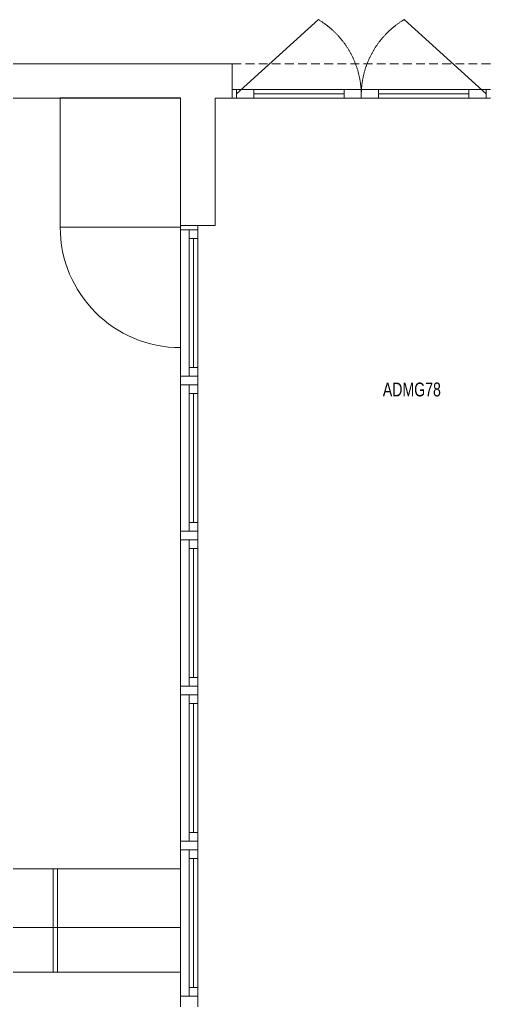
# Model space of a CAD drawing. Header units: millimetres. Extents: x -160614 to 59925, y -157025 to 0.
# Drawn here: x -144665 to -141929, y -99632 to -93936 of the extents above; entities that cross this region are included whole.
import ezdxf

# ---------------------------------------------------------------- set-up
doc = ezdxf.new("R2010")
doc.units = ezdxf.units.MM
doc.header["$LTSCALE"] = 8
doc.linetypes.add('DASHED', pattern=[19.05, 12.7, -6.35])
doc.linetypes.add('HIDDEN', pattern=[9.525, 6.35, -3.175])
for name, color, linetype, lineweight in [('72_EGR_BASE_TEXT', 9, 'Continuous', 5), ('72_EGR_EQP_TAG', 9, 'Continuous', 5), ('Aluminum', 9, 'Continuous', 5), ('LOADING', 9, 'Continuous', 5), ('Proj', 9, 'Continuous', 5), ('Walls', 9, 'Continuous', 5)]:
    doc.layers.add(name, color=color, linetype=linetype, lineweight=lineweight)
doc.styles.add('X3G_ENTITY_9EC9', font='swisscl.ttf', dxfattribs={"height": 0.2})

# ---------------------------------------------------------------- blocks, each defined once
blk = doc.blocks.new('Refrigerator')
at = {"layer": 'LOADING'}
blk.add_line((-146949.8, -95141.2), (-146949.8, -95841.2), dxfattribs=at)
blk.add_lwpolyline([(-147649.8, -94391.2), (-147649.8, -95141.2), (-146949.8, -95141.2), (-146949.8, -94391.2), (-147649.8, -94391.2)], dxfattribs=at)
blk.add_arc((-146949.8, -95141.2), 700, 180, 270, dxfattribs=at)
blk = doc.blocks.new('GF1')
at = {"layer": 'Aluminum', "color": 9, "linetype": 'DASHED', "ltscale": 300}
for p, q in [((-143404.4, -94367.6), (-142928.7, -93936)), ((-141954.4, -94367.6), (-142430.8, -93936))]:
    blk.add_line(p, q, dxfattribs=at)
at = {"layer": 'Aluminum', "color": 9}
for p, q in [((-141929.4, -94342.6), (-143429.4, -94342.6)), ((-143404.4, -94342.6), (-143404.4, -94392.6)), ((-143304.4, -94342.6), (-143304.4, -94392.6)), ((-142779.7, -94367.6), (-143304.4, -94367.6)), ((-142779.7, -94342.6), (-142779.7, -94392.6)), ((-142679.7, -94342.6), (-142679.7, -94392.6)), ((-142579.7, -94342.6), (-142579.7, -94392.6)), ((-142579.7, -94367.6), (-142054.4, -94367.6)), ((-142054.4, -94342.6), (-142054.4, -94392.6)), ((-141954.4, -94342.6), (-141954.4, -94392.6)), ((-143429.4, -94392.6), (-141929.4, -94392.6)), ((-143729.4, -100532.2), (-143729.4, -95132.2)), ((-143729.4, -95157.2), (-143629.4, -95157.2)), ((-143679.4, -95157.2), (-143679.4, -96007.2)), ((-143629.4, -95132.2), (-143629.4, -100532.2)), ((-143679.4, -95207.2), (-143629.4, -95207.2)), ((-143654.4, -95207.2), (-143654.4, -95957.2)), ((-143679.4, -95957.2), (-143629.4, -95957.2)), ((-143729.4, -96007.2), (-143629.4, -96007.2)), ((-143729.4, -96057.2), (-143629.4, -96057.2)), ((-143679.4, -96057.2), (-143679.4, -96907.2)), ((-143679.4, -96107.2), (-143629.4, -96107.2)), ((-143654.4, -96107.2), (-143654.4, -96857.2)), ((-143679.4, -96857.2), (-143629.4, -96857.2)), ((-143729.4, -96907.2), (-143629.4, -96907.2)), ((-143729.4, -96957.2), (-143629.4, -96957.2)), ((-143679.4, -96957.2), (-143679.4, -97807.2)), ((-143679.4, -97007.2), (-143629.4, -97007.2)), ((-143654.4, -97007.2), (-143654.4, -97757.2)), ((-143679.4, -97757.2), (-143629.4, -97757.2)), ((-143729.4, -97807.2), (-143629.4, -97807.2)), ((-143729.4, -97857.2), (-143629.4, -97857.2)), ((-143679.4, -98707.2), (-143679.4, -97857.2)), ((-143679.4, -97907.2), (-143629.4, -97907.2)), ((-143654.4, -98657.2), (-143654.4, -97907.2)), ((-143679.4, -98657.2), (-143629.4, -98657.2)), ((-143729.4, -98707.2), (-143629.4, -98707.2)), ((-143729.4, -98757.2), (-143629.4, -98757.2)), ((-143679.4, -99607.2), (-143679.4, -98757.2)), ((-143679.4, -98807.2), (-143629.4, -98807.2)), ((-143654.4, -99557.2), (-143654.4, -98807.2)), ((-143679.4, -99557.2), (-143629.4, -99557.2)), ((-143729.4, -99607.2), (-143629.4, -99607.2))]:
    blk.add_line(p, q, dxfattribs=at)
at = {"layer": 'Aluminum', "color": 9, "linetype": 'DASHED', "ltscale": 300}
for centre, start, end in [((-143191.7, -94375.3), 0.8593, 59.0904), ((-142167.7, -94375.3), 120.9096, 179.1407)]:
    blk.add_arc(centre, 512, start, end, dxfattribs=at)
at = {"layer": 'LOADING', "color": 9}
for p, q in [((-148029.4, -98867.6), (-143729.4, -98867.6)), ((-144470.9, -99467.6), (-144470.9, -98867.6)), ((-144445.9, -99467.6), (-144445.9, -98867.6)), ((-148029.4, -99208.8), (-143729.4, -99208.8)), ((-148029.4, -99467.6), (-143729.4, -99467.6))]:
    blk.add_line(p, q, dxfattribs=at)
at = {"layer": 'Proj', "color": 9, "linetype": 'HIDDEN'}
blk.add_line((-141929.4, -94192.6), (-143429.4, -94192.6), dxfattribs=at)
at = {"layer": 'Walls', "color": 9}
for p, q in [((-147929.4, -94192.6), (-143429.4, -94192.6)), ((-143429.4, -94192.6), (-143429.4, -94392.6)), ((-147734.9, -94392.6), (-143729.4, -94392.6)), ((-143729.4, -95132.2), (-143729.4, -94392.6)), ((-143529.4, -95132.2), (-143529.4, -94392.6)), ((-143529.4, -94392.6), (-143429.4, -94392.6)), ((-143729.4, -95132.2), (-143529.4, -95132.2))]:
    blk.add_line(p, q, dxfattribs=at)
at = {"layer": 'LOADING', "color": 9}
blk.add_blockref('Refrigerator', (3220.4, 0), dxfattribs=at)
at = {"layer": '72_EGR_BASE_TEXT', "color": 9, "insert": (-142385.8, -96044.1), "char_height": 80, "attachment_point": 2, "style": 'X3G_ENTITY_9EC9'}
blk.add_mtext('ADMG78', dxfattribs=at)

msp = doc.modelspace()

# ---------------------------------------------------------------- block references
at = {"layer": '72_EGR_EQP_TAG'}
msp.add_blockref('GF1', (0, 0), dxfattribs=at)

doc.saveas('drawing.dxf')
